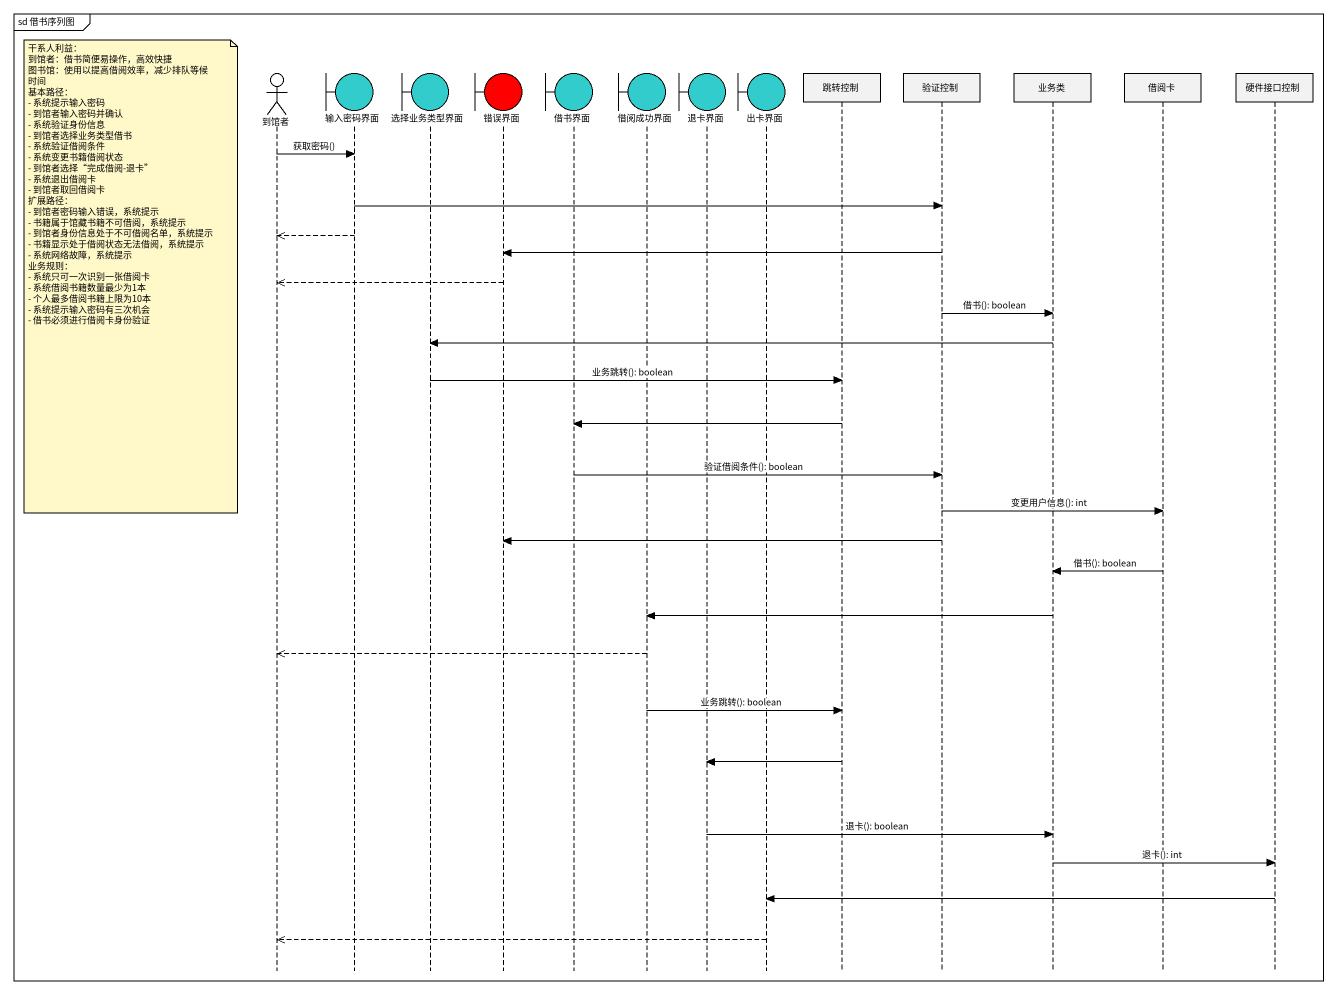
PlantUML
@startuml
mainframe sd 借书序列图
hide footbox
actor 到馆者
boundary 输入密码界面 #33CCCC
boundary 选择业务类型界面 #33CCCC
boundary 错误界面 #FF0000
boundary 借书界面 #33CCCC
boundary 借阅成功界面 #33CCCC
boundary 退卡界面 #33CCCC
boundary 出卡界面 #33CCCC
participant 跳转控制
participant 验证控制
participant 业务类
participant 借阅卡
participant 硬件接口控制

到馆者 -> 输入密码界面 : 获取密码()
输入密码界面 -> 验证控制
输入密码界面 -->> 到馆者
验证控制 -> 错误界面
note left of 到馆者
  干系人利益：
  到馆者：借书简便易操作，高效快捷
  图书馆：使用以提高借阅效率，减少排队等候时间
  基本路径：
  - 系统提示输入密码
  - 到馆者输入密码并确认
  - 系统验证身份信息
  - 到馆者选择业务类型借书
  - 系统验证借阅条件
  - 系统变更书籍借阅状态
  - 到馆者选择“完成借阅-退卡”
  - 系统退出借阅卡
  - 到馆者取回借阅卡
  扩展路径：
  - 到馆者密码输入错误，系统提示
  - 书籍属于馆藏书籍不可借阅，系统提示
  - 到馆者身份信息处于不可借阅名单，系统提示
  - 书籍显示处于借阅状态无法借阅，系统提示
  - 系统网络故障，系统提示
  业务规则：
  - 系统只可一次识别一张借阅卡
  - 系统借阅书籍数量最少为1本
  - 个人最多借阅书籍上限为10本
  - 系统提示输入密码有三次机会
  - 借书必须进行借阅卡身份验证
end note
错误界面 -->> 到馆者
验证控制 -> 业务类 : 借书(): boolean
业务类 -> 选择业务类型界面
选择业务类型界面 -> 跳转控制 : 业务跳转(): boolean
跳转控制 -> 借书界面
借书界面 -> 验证控制 : 验证借阅条件(): boolean
验证控制 -> 借阅卡 : 变更用户信息(): int
验证控制 -> 错误界面
借阅卡 -> 业务类 : 借书(): boolean
业务类 -> 借阅成功界面
借阅成功界面 -->> 到馆者
借阅成功界面 -> 跳转控制 : 业务跳转(): boolean
跳转控制 -> 退卡界面
退卡界面 -> 业务类 : 退卡(): boolean
业务类 -> 硬件接口控制 : 退卡(): int
硬件接口控制 -> 出卡界面
出卡界面 -->> 到馆者
@enduml
